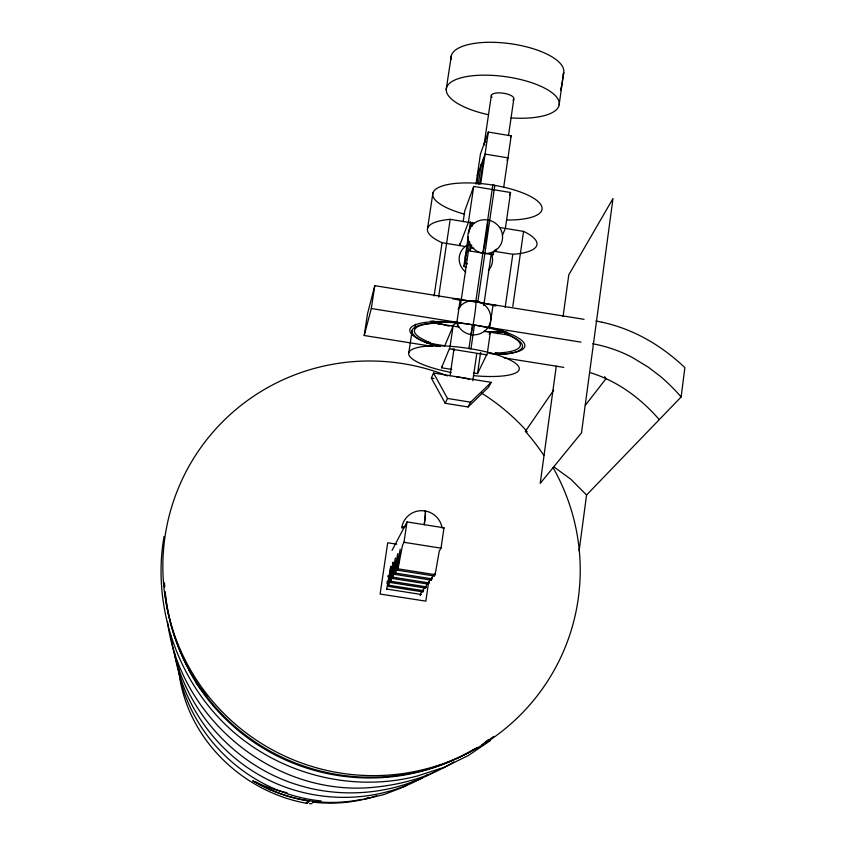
<?xml version="1.0" encoding="UTF-8"?>
<svg xmlns="http://www.w3.org/2000/svg" width="846" height="846" viewBox="0 0 846 846"><rect width="100%" height="100%" fill="white"/><g stroke="black" fill="none" stroke-linecap="round" stroke-linejoin="round"><path stroke-width="1.27" d="M164.029 536.586C151.233 610.061 180.283 688.707 238.138 735.861C287.492 776.036 355.415 792.057 417.237 776.036L444.51 767.227L468.367 755.499L490.225 740.684M429.916 579.055L428.372 584.152L392.872 578.558L397.757 553.644L395.251 574.455L431.249 580.123L431.523 577.765M395.251 574.455L400.221 549.149L397.694 570.225L434.199 575.989L434.484 573.599M386.643 589.324L390.789 566.397L388.303 586.437L422.852 591.883L423.127 589.609M393.03 562.262L390.556 582.556L425.57 588.065L425.707 586.913M428.372 584.152L428.647 581.815M420.208 595.595L420.346 594.463M579.119 550.82L586.564 495.005L681.146 396.954L684.869 367.64C668.467 351.989 649.39 339.003 628.367 330.405A155.971 151.783 36.8 0 0 602.003 322.21M392.872 578.558L395.389 558.011L390.556 582.556M386.982 583.497L387.278 581.255M387.849 576.792L387.997 575.671M559.132 104.777L563.711 72.544L560.887 90.437L561.501 86.715M556.287 366.085L540.213 483.404L581.488 432.856L612.98 198.546L568.787 274.844L563.076 316.552M488.301 352.835L498.4 354.474L498.516 353.617L495.026 353.057A53.435 13.24 8.1 0 0 505.199 333.652L505.4 332.235M505.168 307.415L512.803 254.297A55.328 16.211 8.1 0 0 523.558 231.392L499.552 227.447M498.4 354.474A55.773 13.811 8.2 0 0 508.7 335.122L508.827 334.233A55.762 13.822 8.1 0 0 434.833 322.379L434.728 323.109A55.773 13.811 8.2 0 0 427.082 342.916L444.785 345.781L453.086 326.091L450.146 346.014M512.792 306.506L523.558 231.392M428.636 581.921L425.866 601.146L380.108 594.051L387.701 542.783L396.816 544.2M472.808 380.774L476.763 353.554M483.743 305.586L491.315 253.578M508.488 135.582L513.797 99.067M470.873 245.139L470.006 251.008L492.964 254.773L493.313 252.425M494.561 250.205L492.964 254.773M503.687 187.41L511.174 135.857L488.322 132.05L480.433 154.035L475.991 184.164M473.675 372.97L477.535 373.594L480.528 352.983M477.535 373.594L487.275 353.491M487.486 352.073L490.363 332.15L489.231 334.434M463.164 221.715L464.761 210.897L473.718 186.427L510.572 192.507L505.379 228.409L502.355 235.315M497.786 333.884L498.188 331.146A53.351 13.748 8 0 0 503.032 330.913M450.051 375.772L454.059 348.552M457.305 326.503L457.686 323.912M460.171 307.056L469.763 242.009M472.068 226.337L472.65 222.413M478.233 184.523L481.12 164.917M484.314 143.207L491.367 95.323M479.819 184.407L483.743 157.726M470.006 251.008L471.698 245.012M480.729 183.624L488.322 132.05M472.396 324.737L468.927 348.467L470.968 348.795L474.426 325.065L371.309 308.526L364.214 335.502L432.782 346.458M477.768 302.234L475.738 301.906L492.816 185.073L494.825 185.401L477.768 302.234L584.057 319.323M434.199 575.989L435.13 574.688L439.243 551.201L441.02 548.166L443.991 527.798L407.021 521.929L392.047 550.397M438.598 297.147L450.199 219.336L474.246 223.281M397.694 570.225L402.506 545.384L403.986 542.297L407.021 521.929M427.082 342.916L427.188 342.207L430.688 342.767A53.435 13.24 8.1 0 1 438.471 322.961L438.683 321.533M451.817 369.438L441.527 367.777L441.739 366.392M459.949 243.405L459.632 245.583L468.409 222.329L473.718 186.427M441.527 367.777L449.935 347.442M466.326 266.924L463.841 266.522L468.229 236.764M468.79 232.988L470.45 221.694M463.841 266.522L465.046 263.476L468.441 240.476M470.133 229.012L470.979 223.281M476.869 183.339L478.54 171.971M408.84 352.56L412.214 330.173M427.59 228.198L432.919 192.909M414.826 328.46L415.449 324.272M434.104 295.941L442.067 242.707A55.328 16.211 8.1 0 1 450.199 219.336M433.554 323.584L433.966 320.856M364.214 335.502L367.534 313.697L374.789 285.673L475.738 301.906M371.309 308.526L374.789 285.673M446.18 89.634L451.32 55.646M388.303 586.437L393.009 562.283M420.515 595.161L421.657 590.751M422.852 591.883L424.332 586.955M425.57 588.065L427.082 583.063M431.249 580.123L432.602 576.242M477.281 175.439L485.075 154.078L507.981 157.874L507.008 160.296M510.624 137.264L511.174 135.857M431.375 378.12L433.522 373.033L491.188 382.35L488.459 387.331L468.081 406.968L445.208 403.288L431.375 378.12L433.977 378.532M509.546 194.94L510.572 192.507M496.285 249.126L495.28 251.431L512.803 254.297M445.208 403.288L447.502 398.455L433.522 373.033M468.081 406.968L470.609 402.178L491.188 382.35M443.611 528.39L443.991 527.798M543.915 455.518A211.891 209.618 26.1 0 0 525.366 431.375L553.633 390.196M585.284 405.361L606.011 378.67A252.679 248.724 25.5 0 0 604.678 376.66M425.58 775.856L427.78 774.471M453.868 761.876C429.229 777.358 400.359 784.94 371.563 787.51L370.04 787.615C272.761 795.24 179.912 718.032 167.476 621.683M415.344 780.477L403.859 786.865L384.211 794.489L363.653 799.428M440.29 768.676C400.095 792.617 350.456 798.857 305.3 787.108L304.126 786.738C234.839 768.549 180.156 706.611 170.839 635.589M422.291 777.939C369.015 806.767 300.954 803.087 250.585 769.67L249.898 769.247C209.819 742.703 181.351 699.05 174.265 651.441M403.806 526.804L404.515 526.688M309.52 803.7L312.047 803.615M314.035 802.156L317.017 802.241L312.544 801.5M308.494 800.908C289.692 798.064 271.45 791.549 255.069 781.873A151.466 150.874 31 0 0 362.289 799.248M405.943 526.54A20.473 3.299 8.4 0 0 401.787 527.714L403.806 528.041M403.986 542.297L441.02 548.166M398.466 568.903L435.13 574.688M396.002 573.165L432.147 578.865M393.602 577.3L429.25 582.926M391.264 581.329L426.426 586.87M389.001 585.252L423.687 590.709M386.791 589.07L421.022 594.452M474.426 325.065L580.98 342.133M504.248 357.879L563.796 367.386M498.188 331.146L501.667 331.706A55.667 14.35 8 0 1 484.367 331.484M434.833 322.379L438.471 322.961M505.199 333.652L508.827 334.233M447.502 398.455L470.609 402.178M465.046 263.476L467.552 263.889M434.728 323.109L458.966 327.042M484.494 331.188L508.7 335.122M449.723 348.869L487.074 354.918M442.067 242.707L465.247 246.503M471.285 247.815L473.845 248.238M321.184 800.94C255.809 794.711 198.197 745.347 180.97 682.13L180.896 681.802M595.859 321.004L602.003 322.21M525.366 431.375L527.27 431.788M307.003 803.383C240.856 791.74 184.629 736.083 178.538 668.224M270.572 790.048L252.711 780.795L262.768 786.114M554.225 467.129L570.934 479.322L586.564 495.005M659.267 419.627C644.525 402.59 626.59 388.039 606.011 378.67A127.619 124.457 37.3 0 0 589.546 372.452M207.048 695.941A162.95 161.607 19.1 0 1 195.764 682.172L189.102 670.762M176.655 661.72L180.97 682.13M507.082 332.055A57.993 14.942 8 0 1 489.58 332.351M439.931 324.346A57.993 14.942 8 0 1 430.455 321.142M452.578 298.913A57.993 14.942 8 0 1 460.224 299.41L456.914 322.252A58.088 14.393 8.1 0 0 410.67 327.857A58.088 14.393 8.1 0 0 437.995 346.532M497.099 305.723A57.993 14.942 8 0 0 493.059 304.687L489.802 327.529A58.088 14.393 8.1 0 1 524.837 345.009A58.088 14.393 8.1 0 1 493.683 354.337M464.602 214.186A55.18 17.026 8.1 0 1 445.123 185.158A55.18 17.026 8.1 0 1 531.753 197.107A55.18 17.026 8.1 0 1 506.86 220.013M451.108 372.441A55.868 13.282 8.2 0 1 418.918 347.251A55.868 13.282 8.2 0 1 510.635 360.28A55.868 13.282 8.2 0 1 474.046 375.698M458.067 309.276A17.523 16.973 23.9 0 1 485.583 305.871A17.523 16.973 23.9 0 1 482.04 332.795A17.523 16.973 23.9 0 1 456.459 321.48M487.656 219.96A18.887 1.332 -80.6 0 1 486.619 233.285A18.887 1.332 -80.6 0 1 482.865 253.208M475.812 300.943A18.929 1.343 -80.7 0 1 474.701 314.881A18.929 1.343 -80.7 0 1 470.968 334.625M491.547 254.117A16.793 16.19 22.5 0 1 488.438 270.371M465.808 272.084A16.793 16.19 22.5 0 1 468.25 244.663M453.995 350.487A16.899 16.391 23.9 0 1 452.42 349.081M452.071 326.249A16.899 16.391 23.9 0 1 457.252 322.664M498.516 353.617A55.762 13.822 8.1 0 1 490.775 353.702M481.205 353.3A55.762 13.822 8.1 0 1 479.978 353.216M440.343 346.543A55.762 13.822 8.1 0 1 427.188 342.207M449.099 326.154A55.667 14.35 8 0 1 432.031 320.92M457.358 299.854A55.667 14.35 8 0 1 495.375 305.966M456.935 377.126A11.654 2.675 8.2 0 1 469.35 379.431M492.002 97.311A11.4 4.05 8 0 1 502.873 93.134A11.4 4.05 8 0 1 512.972 100.061M465.681 259.955A11.358 10.945 22.5 0 1 467.235 251.146M484.97 145.1A11.442 3.818 8 0 1 486.186 141.737M481.427 166.355A11.463 3.712 8 0 1 483.679 163.278M451.214 59.495A56.862 21.002 7.9 0 1 509.387 43.569A56.862 21.002 7.9 0 1 563.172 74.374M488.375 114.707A57.01 20.241 8 0 1 457.527 78.932A57.01 20.241 8 0 1 551.264 92.161A57.01 20.241 8 0 1 511.079 117.911M401.787 527.714A20.473 20.156 30.1 0 1 442.12 528.094M424.882 510.952A20.473 1.311 -81.1 0 1 424.206 524.858A20.473 1.301 -81 0 0 425.252 510.741M488.375 739.838A204.108 201.993 26.8 0 1 485.128 742.122M474.014 749.27A204.108 201.993 26.8 0 1 195.754 682.172M681.125 396.975A182.08 177.829 38.1 0 0 660.039 376.1L648.47 367.291L632.829 357.742A135.191 131.585 36.9 0 0 597.657 344.766L595.933 344.428A124.542 121.147 36.4 0 0 592.454 343.772M553.041 467.595A209.152 206.858 26.7 0 1 417.067 771.034A209.152 206.858 26.7 0 1 163.447 550.693A209.152 206.858 26.7 0 1 447.471 375.878M481.437 393.041A209.152 206.858 26.7 0 1 526.582 430.921M369.649 797.514A151.466 150.874 31 0 1 365.937 798.434M287.101 792.713A136.883 136.513 24.7 0 1 255.08 781.852M308.779 800.951A16.497 2.432 -78.1 0 1 306.294 802.251M307.87 801.416A9.317 0.888 8.4 0 1 307.553 801.374M308.843 801.68A9.211 0.931 8.4 0 1 307.807 801.532M314.511 802.251A8.851 0.645 7.9 0 1 313.009 802.135M493.747 736.369A205.673 203.495 26.8 0 1 481.86 744.66M477.398 747.452A205.673 203.495 26.8 0 1 164.854 591.724M164.42 586.733A205.673 203.495 26.8 0 1 164.156 582.672M376.607 795.79A149.911 149.351 31.4 0 1 312.734 802.124M189.335 670.635A208.031 207.788 79.2 0 1 165.234 592.01M164.79 586.849A208.031 207.788 79.2 0 1 164.558 583.402M471.518 246.482A17.417 16.761 22.5 0 0 501.266 243.447A17.417 16.761 22.5 0 0 482.992 219.812A17.417 16.761 22.5 0 0 471.518 246.482"/></g></svg>
